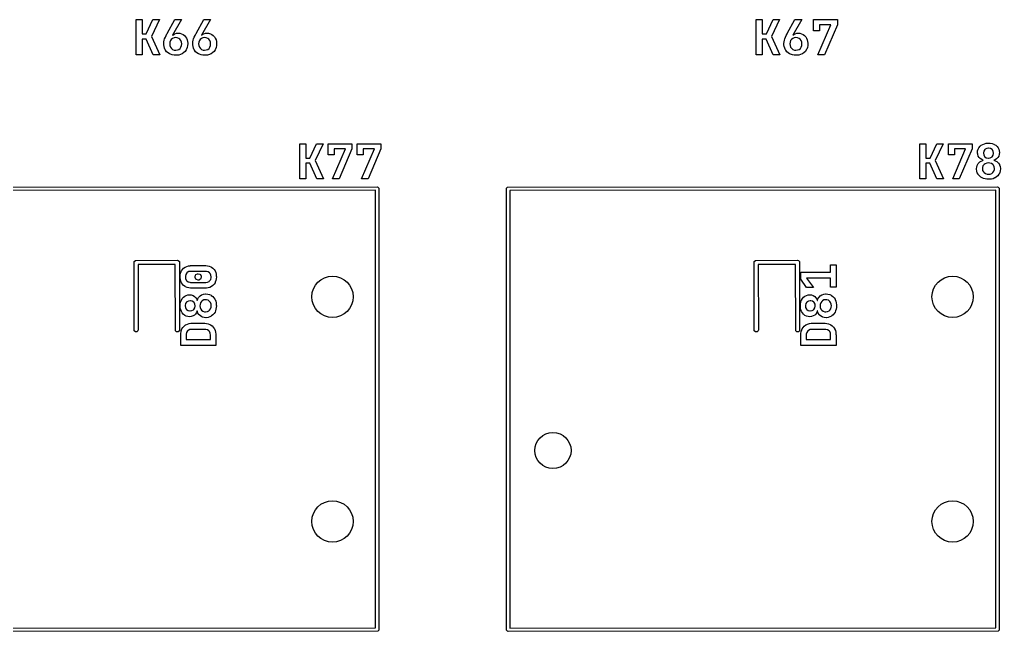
# Model space of a CAD drawing. Extents: x 0.7 to 11, y -6.1 to -1.6.
# Drawn here: x 9.076 to 10.196, y -5.774 to -5.075 of the extents above; entities that cross this region are included whole.
import ezdxf

# ---------------------------------------------------------------- set-up
doc = ezdxf.new("R2010")
doc.units = 0
doc.header["$MEASUREMENT"] = 0
doc.layers.add('BLACK', color=7, linetype='CONTINUOUS')

msp = doc.modelspace()

# ---------------------------------------------------------------- linework, layer by layer
at = {"layer": 'BLACK', "linetype": 'CONTINUOUS'}
for p, q in [((9.2086, -5.1148), (9.2086, -5.0745)), ((9.2086, -5.0745), (9.2155, -5.0745)), ((9.2155, -5.0745), (9.2155, -5.0909)), ((9.2202, -5.0909), (9.2278, -5.0745)), ((9.2353, -5.0745), (9.2263, -5.0937)), ((9.2278, -5.0745), (9.2353, -5.0745)), ((9.2442, -5.0903), (9.2529, -5.0745)), ((9.2607, -5.0745), (9.2503, -5.0923)), ((9.2529, -5.0745), (9.2607, -5.0745)), ((9.2772, -5.0903), (9.2859, -5.0745)), ((9.2937, -5.0745), (9.2834, -5.0923)), ((9.2859, -5.0745), (9.2937, -5.0745)), ((9.9172, -5.1148), (9.9172, -5.0745)), ((9.9172, -5.0745), (9.9241, -5.0745)), ((9.9241, -5.0745), (9.9241, -5.0909)), ((9.9289, -5.0909), (9.9365, -5.0745)), ((9.944, -5.0745), (9.9349, -5.0937)), ((9.9365, -5.0745), (9.944, -5.0745)), ((9.9528, -5.0903), (9.9615, -5.0745)), ((9.9693, -5.0745), (9.959, -5.0923)), ((9.9615, -5.0745), (9.9693, -5.0745)), ((9.9828, -5.0872), (9.9828, -5.0745)), ((9.9828, -5.0745), (10.01, -5.0745)), ((10.01, -5.0745), (10.01, -5.0806)), ((9.9897, -5.0872), (9.9828, -5.0872)), ((9.9878, -5.1148), (10.0026, -5.0806)), ((10.0026, -5.0806), (9.9897, -5.0806)), ((9.9897, -5.0806), (9.9897, -5.0872)), ((10.01, -5.0806), (9.9954, -5.1148)), ((9.2155, -5.0909), (9.2202, -5.0909)), ((9.2202, -5.097), (9.2155, -5.097)), ((9.2155, -5.097), (9.2155, -5.1148)), ((9.2281, -5.1148), (9.2202, -5.097)), ((9.2263, -5.0937), (9.2357, -5.1148)), ((9.2405, -5.0999), (9.2409, -5.098)), ((9.2409, -5.098), (9.2413, -5.0966)), ((9.2413, -5.0966), (9.2421, -5.0946)), ((9.2421, -5.0946), (9.2429, -5.0927)), ((9.2429, -5.0927), (9.2438, -5.0909)), ((9.2438, -5.0909), (9.2442, -5.0903)), ((9.248, -5.0985), (9.2473, -5.1004)), ((9.2488, -5.0972), (9.248, -5.0985)), ((9.2504, -5.096), (9.2488, -5.0972)), ((9.2503, -5.0923), (9.2505, -5.0924)), ((9.252, -5.0953), (9.2504, -5.096)), ((9.2505, -5.0924), (9.252, -5.0911)), ((9.252, -5.0911), (9.253, -5.0906)), ((9.254, -5.0951), (9.252, -5.0953)), ((9.253, -5.0906), (9.2548, -5.09)), ((9.2557, -5.0953), (9.254, -5.0951)), ((9.2548, -5.09), (9.2564, -5.0899)), ((9.2576, -5.096), (9.2557, -5.0953)), ((9.2564, -5.0899), (9.2585, -5.09)), ((9.2588, -5.0969), (9.2576, -5.096)), ((9.2585, -5.09), (9.2605, -5.0906)), ((9.2599, -5.0985), (9.2588, -5.0969)), ((9.2606, -5.1004), (9.2599, -5.0985)), ((9.2605, -5.0906), (9.2623, -5.0914)), ((9.2623, -5.0914), (9.2639, -5.0926)), ((9.2639, -5.0926), (9.2652, -5.0941)), ((9.2652, -5.0941), (9.2662, -5.0957)), ((9.2662, -5.0957), (9.2669, -5.0975)), ((9.2669, -5.0975), (9.2674, -5.0995)), ((9.2735, -5.0999), (9.2739, -5.098)), ((9.2739, -5.098), (9.2744, -5.0966)), ((9.2744, -5.0966), (9.2751, -5.0946)), ((9.2751, -5.0946), (9.276, -5.0927)), ((9.276, -5.0927), (9.2769, -5.0909)), ((9.2769, -5.0909), (9.2772, -5.0903)), ((9.281, -5.0985), (9.2803, -5.1004)), ((9.2819, -5.0972), (9.281, -5.0985)), ((9.2834, -5.096), (9.2819, -5.0972)), ((9.2834, -5.0923), (9.2836, -5.0924)), ((9.2851, -5.0953), (9.2834, -5.096)), ((9.2836, -5.0924), (9.285, -5.0911)), ((9.285, -5.0911), (9.286, -5.0906)), ((9.287, -5.0951), (9.2851, -5.0953)), ((9.286, -5.0906), (9.2879, -5.09)), ((9.2887, -5.0953), (9.287, -5.0951)), ((9.2879, -5.09), (9.2895, -5.0899)), ((9.2906, -5.096), (9.2887, -5.0953)), ((9.2895, -5.0899), (9.2915, -5.09)), ((9.2918, -5.0969), (9.2906, -5.096)), ((9.2915, -5.09), (9.2935, -5.0906)), ((9.293, -5.0985), (9.2918, -5.0969)), ((9.2937, -5.1004), (9.293, -5.0985)), ((9.2935, -5.0906), (9.2954, -5.0914)), ((9.2954, -5.0914), (9.2969, -5.0926)), ((9.2969, -5.0926), (9.2983, -5.0941)), ((9.2983, -5.0941), (9.2992, -5.0957)), ((9.2992, -5.0957), (9.3, -5.0975)), ((9.3, -5.0975), (9.3004, -5.0995)), ((9.9241, -5.0909), (9.9289, -5.0909)), ((9.9288, -5.097), (9.9241, -5.097)), ((9.9241, -5.097), (9.9241, -5.1148)), ((9.9367, -5.1148), (9.9288, -5.097)), ((9.9349, -5.0937), (9.9444, -5.1148)), ((9.9492, -5.0999), (9.9496, -5.098)), ((9.9496, -5.098), (9.95, -5.0966)), ((9.95, -5.0966), (9.9507, -5.0946)), ((9.9507, -5.0946), (9.9516, -5.0927)), ((9.9516, -5.0927), (9.9525, -5.0909)), ((9.9525, -5.0909), (9.9528, -5.0903)), ((9.9566, -5.0985), (9.9559, -5.1004)), ((9.9575, -5.0972), (9.9566, -5.0985)), ((9.959, -5.096), (9.9575, -5.0972)), ((9.959, -5.0923), (9.9592, -5.0924)), ((9.9607, -5.0953), (9.959, -5.096)), ((9.9592, -5.0924), (9.9606, -5.0911)), ((9.9606, -5.0911), (9.9616, -5.0906)), ((9.9626, -5.0951), (9.9607, -5.0953)), ((9.9616, -5.0906), (9.9635, -5.09)), ((9.9643, -5.0953), (9.9626, -5.0951)), ((9.9635, -5.09), (9.9651, -5.0899)), ((9.9662, -5.096), (9.9643, -5.0953)), ((9.9651, -5.0899), (9.9671, -5.09)), ((9.9674, -5.0969), (9.9662, -5.096)), ((9.9671, -5.09), (9.9692, -5.0906)), ((9.9686, -5.0985), (9.9674, -5.0969)), ((9.9693, -5.1004), (9.9686, -5.0985)), ((9.9692, -5.0906), (9.971, -5.0914)), ((9.971, -5.0914), (9.9726, -5.0926)), ((9.9726, -5.0926), (9.9739, -5.0941)), ((9.9739, -5.0941), (9.9748, -5.0957)), ((9.9748, -5.0957), (9.9756, -5.0975)), ((9.9756, -5.0975), (9.976, -5.0995)), ((9.2403, -5.102), (9.2405, -5.0999)), ((9.2403, -5.1023), (9.2403, -5.102)), ((9.2404, -5.1032), (9.2403, -5.1023)), ((9.2407, -5.1053), (9.2404, -5.1032)), ((9.2412, -5.1072), (9.2407, -5.1053)), ((9.242, -5.109), (9.2412, -5.1072)), ((9.2423, -5.1096), (9.242, -5.109)), ((9.2436, -5.1112), (9.2423, -5.1096)), ((9.2473, -5.1004), (9.2471, -5.1023)), ((9.2471, -5.1023), (9.2473, -5.1043)), ((9.2473, -5.1043), (9.248, -5.1061)), ((9.248, -5.1061), (9.2491, -5.1077)), ((9.2491, -5.1077), (9.2504, -5.1086)), ((9.2504, -5.1086), (9.2523, -5.1093)), ((9.2523, -5.1093), (9.254, -5.1095)), ((9.254, -5.1095), (9.2559, -5.1092)), ((9.2559, -5.1092), (9.2576, -5.1086)), ((9.2576, -5.1086), (9.2591, -5.1074)), ((9.2591, -5.1074), (9.2599, -5.1061)), ((9.2599, -5.1061), (9.2606, -5.1042)), ((9.2608, -5.1023), (9.2606, -5.1004)), ((9.2606, -5.1042), (9.2608, -5.1023)), ((9.2659, -5.1091), (9.2647, -5.1108)), ((9.2664, -5.1082), (9.2659, -5.1091)), ((9.267, -5.1063), (9.2664, -5.1082)), ((9.2674, -5.1043), (9.267, -5.1063)), ((9.2674, -5.0995), (9.2676, -5.1015)), ((9.2676, -5.1022), (9.2674, -5.1043)), ((9.2676, -5.1015), (9.2676, -5.1022)), ((9.2734, -5.102), (9.2735, -5.0999)), ((9.2734, -5.1023), (9.2734, -5.102)), ((9.2734, -5.1032), (9.2734, -5.1023)), ((9.2737, -5.1053), (9.2734, -5.1032)), ((9.2742, -5.1072), (9.2737, -5.1053)), ((9.2751, -5.109), (9.2742, -5.1072)), ((9.2754, -5.1096), (9.2751, -5.109)), ((9.2767, -5.1112), (9.2754, -5.1096)), ((9.2803, -5.1004), (9.2801, -5.1023)), ((9.2801, -5.1023), (9.2804, -5.1043)), ((9.2804, -5.1043), (9.281, -5.1061)), ((9.281, -5.1061), (9.2822, -5.1077)), ((9.2822, -5.1077), (9.2834, -5.1086)), ((9.2834, -5.1086), (9.2853, -5.1093)), ((9.2853, -5.1093), (9.287, -5.1095)), ((9.287, -5.1095), (9.2889, -5.1092)), ((9.2889, -5.1092), (9.2906, -5.1086)), ((9.2906, -5.1086), (9.2921, -5.1074)), ((9.2921, -5.1074), (9.293, -5.1061)), ((9.293, -5.1061), (9.2937, -5.1042)), ((9.2938, -5.1023), (9.2937, -5.1004)), ((9.2937, -5.1042), (9.2938, -5.1023)), ((9.2989, -5.1091), (9.2977, -5.1108)), ((9.2994, -5.1082), (9.2989, -5.1091)), ((9.3001, -5.1063), (9.2994, -5.1082)), ((9.3005, -5.1043), (9.3001, -5.1063)), ((9.3004, -5.0995), (9.3006, -5.1015)), ((9.3006, -5.1022), (9.3005, -5.1043)), ((9.3006, -5.1015), (9.3006, -5.1022)), ((9.949, -5.102), (9.9492, -5.0999)), ((9.949, -5.1023), (9.949, -5.102)), ((9.949, -5.1032), (9.949, -5.1023)), ((9.9493, -5.1053), (9.949, -5.1032)), ((9.9499, -5.1072), (9.9493, -5.1053)), ((9.9507, -5.109), (9.9499, -5.1072)), ((9.951, -5.1096), (9.9507, -5.109)), ((9.9523, -5.1112), (9.951, -5.1096)), ((9.9559, -5.1004), (9.9558, -5.1023)), ((9.9558, -5.1023), (9.956, -5.1043)), ((9.956, -5.1043), (9.9566, -5.1061)), ((9.9566, -5.1061), (9.9578, -5.1077)), ((9.9578, -5.1077), (9.959, -5.1086)), ((9.959, -5.1086), (9.9609, -5.1093)), ((9.9609, -5.1093), (9.9626, -5.1095)), ((9.9626, -5.1095), (9.9646, -5.1092)), ((9.9646, -5.1092), (9.9662, -5.1086)), ((9.9662, -5.1086), (9.9677, -5.1074)), ((9.9677, -5.1074), (9.9686, -5.1061)), ((9.9686, -5.1061), (9.9693, -5.1042)), ((9.9695, -5.1023), (9.9693, -5.1004)), ((9.9693, -5.1042), (9.9695, -5.1023)), ((9.9745, -5.1091), (9.9734, -5.1108)), ((9.975, -5.1082), (9.9745, -5.1091)), ((9.9757, -5.1063), (9.975, -5.1082)), ((9.9761, -5.1043), (9.9757, -5.1063)), ((9.976, -5.0995), (9.9762, -5.1015)), ((9.9762, -5.1022), (9.9761, -5.1043)), ((9.9762, -5.1015), (9.9762, -5.1022)), ((9.2155, -5.1148), (9.2086, -5.1148)), ((9.2357, -5.1148), (9.2281, -5.1148)), ((9.2452, -5.1126), (9.2436, -5.1112)), ((9.2468, -5.1137), (9.2452, -5.1126)), ((9.248, -5.1142), (9.2468, -5.1137)), ((9.2499, -5.1148), (9.248, -5.1142)), ((9.252, -5.1152), (9.2499, -5.1148)), ((9.254, -5.1153), (9.252, -5.1152)), ((9.2552, -5.1153), (9.254, -5.1153)), ((9.2574, -5.115), (9.2552, -5.1153)), ((9.2594, -5.1145), (9.2574, -5.115)), ((9.2612, -5.1137), (9.2594, -5.1145)), ((9.2615, -5.1135), (9.2612, -5.1137)), ((9.2632, -5.1123), (9.2615, -5.1135)), ((9.2647, -5.1108), (9.2632, -5.1123)), ((9.2782, -5.1126), (9.2767, -5.1112)), ((9.2798, -5.1137), (9.2782, -5.1126)), ((9.281, -5.1142), (9.2798, -5.1137)), ((9.2829, -5.1148), (9.281, -5.1142)), ((9.285, -5.1152), (9.2829, -5.1148)), ((9.287, -5.1153), (9.285, -5.1152)), ((9.2883, -5.1153), (9.287, -5.1153)), ((9.2904, -5.115), (9.2883, -5.1153)), ((9.2924, -5.1145), (9.2904, -5.115)), ((9.2942, -5.1137), (9.2924, -5.1145)), ((9.2946, -5.1135), (9.2942, -5.1137)), ((9.2963, -5.1123), (9.2946, -5.1135)), ((9.2977, -5.1108), (9.2963, -5.1123)), ((9.9241, -5.1148), (9.9172, -5.1148)), ((9.9444, -5.1148), (9.9367, -5.1148)), ((9.9538, -5.1126), (9.9523, -5.1112)), ((9.9554, -5.1137), (9.9538, -5.1126)), ((9.9566, -5.1142), (9.9554, -5.1137)), ((9.9586, -5.1148), (9.9566, -5.1142)), ((9.9606, -5.1152), (9.9586, -5.1148)), ((9.9626, -5.1153), (9.9606, -5.1152)), ((9.9639, -5.1153), (9.9626, -5.1153)), ((9.9661, -5.115), (9.9639, -5.1153)), ((9.968, -5.1145), (9.9661, -5.115)), ((9.9698, -5.1137), (9.968, -5.1145)), ((9.9702, -5.1135), (9.9698, -5.1137)), ((9.9719, -5.1123), (9.9702, -5.1135)), ((9.9734, -5.1108), (9.9719, -5.1123)), ((9.9954, -5.1148), (9.9878, -5.1148)), ((9.3956, -5.2565), (9.3956, -5.2163)), ((9.3956, -5.2163), (9.4025, -5.2163)), ((9.4025, -5.2163), (9.4025, -5.2327)), ((9.4072, -5.2327), (9.4148, -5.2163)), ((9.4223, -5.2163), (9.4133, -5.2354)), ((9.4148, -5.2163), (9.4223, -5.2163)), ((9.4281, -5.2289), (9.4281, -5.2163)), ((9.4281, -5.2163), (9.4553, -5.2163)), ((9.4332, -5.2565), (9.4479, -5.2223)), ((9.4479, -5.2223), (9.435, -5.2223)), ((9.435, -5.2223), (9.435, -5.2289)), ((9.4553, -5.2223), (9.4407, -5.2565)), ((9.4553, -5.2163), (9.4553, -5.2223)), ((9.4612, -5.2289), (9.4612, -5.2163)), ((9.4612, -5.2163), (9.4883, -5.2163)), ((9.4662, -5.2565), (9.4809, -5.2223)), ((9.4809, -5.2223), (9.4681, -5.2223)), ((9.4681, -5.2223), (9.4681, -5.2289)), ((9.4883, -5.2223), (9.4737, -5.2565)), ((9.4883, -5.2163), (9.4883, -5.2223)), ((10.1042, -5.2565), (10.1042, -5.2163)), ((10.1042, -5.2163), (10.1111, -5.2163)), ((10.1111, -5.2163), (10.1111, -5.2327)), ((10.1159, -5.2327), (10.1235, -5.2163)), ((10.131, -5.2163), (10.1219, -5.2354)), ((10.1235, -5.2163), (10.131, -5.2163)), ((10.1368, -5.2289), (10.1368, -5.2163)), ((10.1368, -5.2163), (10.164, -5.2163)), ((10.1418, -5.2565), (10.1565, -5.2223)), ((10.1565, -5.2223), (10.1437, -5.2223)), ((10.1437, -5.2223), (10.1437, -5.2289)), ((10.164, -5.2223), (10.1493, -5.2565)), ((10.164, -5.2163), (10.164, -5.2223)), ((10.1709, -5.2226), (10.1718, -5.2209)), ((10.1718, -5.2209), (10.173, -5.2193)), ((10.173, -5.2193), (10.1745, -5.218)), ((10.1745, -5.218), (10.1762, -5.2171)), ((10.1762, -5.2171), (10.178, -5.2164)), ((10.178, -5.2164), (10.18, -5.2159)), ((10.1807, -5.2217), (10.1789, -5.2226)), ((10.18, -5.2159), (10.182, -5.2157)), ((10.1827, -5.2214), (10.1807, -5.2217)), ((10.182, -5.2157), (10.1827, -5.2157)), ((10.1827, -5.2157), (10.1847, -5.2158)), ((10.1831, -5.2215), (10.1827, -5.2214)), ((10.1851, -5.2219), (10.1831, -5.2215)), ((10.1847, -5.2158), (10.1868, -5.2162)), ((10.1869, -5.223), (10.1851, -5.2219)), ((10.1868, -5.2162), (10.1887, -5.2168)), ((10.1887, -5.2168), (10.1892, -5.2171)), ((10.1892, -5.2171), (10.191, -5.2181)), ((10.191, -5.2181), (10.1925, -5.2195)), ((10.1925, -5.2195), (10.1936, -5.2209)), ((10.1936, -5.2209), (10.1945, -5.2226)), ((9.4025, -5.2327), (9.4072, -5.2327)), ((9.435, -5.2289), (9.4281, -5.2289)), ((9.4681, -5.2289), (9.4612, -5.2289)), ((10.1111, -5.2327), (10.1159, -5.2327)), ((10.1437, -5.2289), (10.1368, -5.2289)), ((10.1702, -5.2265), (10.1703, -5.2246)), ((10.1702, -5.2271), (10.1702, -5.2265)), ((10.1704, -5.2284), (10.1702, -5.2271)), ((10.1703, -5.2246), (10.1709, -5.2226)), ((10.171, -5.2304), (10.1704, -5.2284)), ((10.172, -5.2321), (10.171, -5.2304)), ((10.1731, -5.2333), (10.172, -5.2321)), ((10.1749, -5.2345), (10.1731, -5.2333)), ((10.1773, -5.2247), (10.1769, -5.2266)), ((10.1769, -5.2266), (10.1769, -5.2271)), ((10.1769, -5.2271), (10.1772, -5.2291)), ((10.1772, -5.2291), (10.1782, -5.2309)), ((10.1785, -5.223), (10.1773, -5.2247)), ((10.1782, -5.2309), (10.1785, -5.2312)), ((10.1789, -5.2226), (10.1785, -5.223)), ((10.1785, -5.2312), (10.1802, -5.2323)), ((10.1802, -5.2323), (10.1822, -5.2327)), ((10.1822, -5.2327), (10.1827, -5.2328)), ((10.1827, -5.2328), (10.1846, -5.2325)), ((10.1846, -5.2325), (10.1863, -5.2316)), ((10.1863, -5.2316), (10.1869, -5.2312)), ((10.1871, -5.2233), (10.1869, -5.223)), ((10.1869, -5.2312), (10.188, -5.2295)), ((10.1882, -5.2251), (10.1871, -5.2233)), ((10.188, -5.2295), (10.1884, -5.2276)), ((10.1885, -5.2271), (10.1882, -5.2251)), ((10.1884, -5.2276), (10.1885, -5.2271)), ((10.192, -5.2336), (10.1902, -5.2346)), ((10.1933, -5.2321), (10.192, -5.2336)), ((10.1944, -5.2304), (10.1933, -5.2321)), ((10.195, -5.2284), (10.1944, -5.2304)), ((10.1945, -5.2226), (10.195, -5.2246)), ((10.195, -5.2246), (10.1952, -5.2265)), ((10.1952, -5.2265), (10.195, -5.2284)), ((9.4072, -5.2387), (9.4025, -5.2387)), ((9.4025, -5.2387), (9.4025, -5.2565)), ((9.4151, -5.2565), (9.4072, -5.2387)), ((9.4133, -5.2354), (9.4227, -5.2565)), ((10.1158, -5.2387), (10.1111, -5.2387)), ((10.1111, -5.2387), (10.1111, -5.2565)), ((10.1237, -5.2565), (10.1158, -5.2387)), ((10.1219, -5.2354), (10.1314, -5.2565)), ((10.1691, -5.2448), (10.1692, -5.2432)), ((10.1691, -5.2451), (10.1691, -5.2448)), ((10.1692, -5.2432), (10.1698, -5.2412)), ((10.1698, -5.2412), (10.17, -5.2406)), ((10.17, -5.2406), (10.171, -5.2389)), ((10.171, -5.2389), (10.1724, -5.2374)), ((10.1724, -5.2374), (10.1727, -5.2371)), ((10.1727, -5.2371), (10.1743, -5.2361)), ((10.1743, -5.2361), (10.1762, -5.2354)), ((10.1767, -5.2351), (10.1749, -5.2345)), ((10.1764, -5.2417), (10.1758, -5.2436)), ((10.1758, -5.2436), (10.1758, -5.2448)), ((10.1758, -5.2448), (10.176, -5.2468)), ((10.1762, -5.2354), (10.1767, -5.2352)), ((10.1777, -5.2401), (10.1764, -5.2417)), ((10.1767, -5.2352), (10.1767, -5.2351)), ((10.1789, -5.2392), (10.1777, -5.2401)), ((10.1807, -5.2385), (10.1789, -5.2392)), ((10.1827, -5.2383), (10.1807, -5.2385)), ((10.1841, -5.2384), (10.1827, -5.2383)), ((10.186, -5.239), (10.1841, -5.2384)), ((10.1876, -5.2401), (10.186, -5.239)), ((10.1884, -5.2409), (10.1876, -5.2401)), ((10.1893, -5.2428), (10.1884, -5.2409)), ((10.1902, -5.2346), (10.1886, -5.2351)), ((10.1886, -5.2351), (10.1886, -5.2352)), ((10.1886, -5.2352), (10.1905, -5.2358)), ((10.1896, -5.2448), (10.1893, -5.2428)), ((10.1895, -5.2458), (10.1896, -5.2448)), ((10.1905, -5.2358), (10.1922, -5.2368)), ((10.1922, -5.2368), (10.1926, -5.2371)), ((10.1926, -5.2371), (10.1941, -5.2386)), ((10.1941, -5.2386), (10.1951, -5.2402)), ((10.1951, -5.2402), (10.1953, -5.2406)), ((10.1953, -5.2406), (10.196, -5.2425)), ((10.196, -5.2425), (10.1963, -5.2445)), ((10.1963, -5.2445), (10.1963, -5.2451)), ((10.1691, -5.2456), (10.1691, -5.2451)), ((10.1693, -5.2476), (10.1691, -5.2456)), ((10.1699, -5.2496), (10.1693, -5.2476)), ((10.1708, -5.2513), (10.1699, -5.2496)), ((10.171, -5.2517), (10.1708, -5.2513)), ((10.1723, -5.2532), (10.171, -5.2517)), ((10.1738, -5.2545), (10.1723, -5.2532)), ((10.1756, -5.2555), (10.1738, -5.2545)), ((10.1768, -5.2561), (10.1756, -5.2555)), ((10.176, -5.2468), (10.1769, -5.2486)), ((10.1787, -5.2566), (10.1768, -5.2561)), ((10.1769, -5.2486), (10.1777, -5.2494)), ((10.1777, -5.2494), (10.1793, -5.2505)), ((10.1793, -5.2505), (10.1812, -5.2511)), ((10.1812, -5.2511), (10.1827, -5.2512)), ((10.1827, -5.2512), (10.1846, -5.251)), ((10.1846, -5.251), (10.1865, -5.2503)), ((10.1865, -5.2503), (10.1877, -5.2494)), ((10.1877, -5.2494), (10.1889, -5.2478)), ((10.1898, -5.2555), (10.188, -5.2563)), ((10.1889, -5.2478), (10.1895, -5.2458)), ((10.1902, -5.2554), (10.1898, -5.2555)), ((10.1919, -5.2542), (10.1902, -5.2554)), ((10.1933, -5.2529), (10.1919, -5.2542)), ((10.1946, -5.2513), (10.1933, -5.2529)), ((10.1948, -5.251), (10.1946, -5.2513)), ((10.1956, -5.2492), (10.1948, -5.251)), ((10.1961, -5.2472), (10.1956, -5.2492)), ((10.1963, -5.2451), (10.1961, -5.2472)), ((8.9244, -5.2659), (9.4843, -5.2657)), ((9.4025, -5.2565), (9.3956, -5.2565)), ((9.4227, -5.2565), (9.4151, -5.2565)), ((9.4407, -5.2565), (9.4332, -5.2565)), ((9.4737, -5.2565), (9.4662, -5.2565)), ((9.4843, -5.2657), (9.485, -5.2659)), ((9.485, -5.2659), (9.4861, -5.267)), ((9.4861, -5.267), (9.4862, -5.7717)), ((9.6319, -5.2677), (9.632, -5.267)), ((9.632, -5.267), (9.6331, -5.2659)), ((9.6331, -5.2659), (10.1929, -5.2657)), ((10.1111, -5.2565), (10.1042, -5.2565)), ((10.1314, -5.2565), (10.1237, -5.2565)), ((10.1493, -5.2565), (10.1418, -5.2565)), ((10.1807, -5.257), (10.1787, -5.2566)), ((10.1826, -5.257), (10.1807, -5.257)), ((10.1839, -5.257), (10.1826, -5.257)), ((10.186, -5.2568), (10.1839, -5.257)), ((10.188, -5.2563), (10.186, -5.2568)), ((10.1929, -5.2657), (10.1937, -5.2659)), ((10.1937, -5.2659), (10.1947, -5.267)), ((10.1947, -5.267), (10.1949, -5.7717)), ((9.4823, -5.2695), (8.927, -5.2697)), ((9.4824, -5.7697), (9.4823, -5.2695)), ((9.632, -5.7724), (9.6319, -5.2677)), ((10.1909, -5.2695), (9.6357, -5.2697)), ((9.6357, -5.2697), (9.6358, -5.7698)), ((10.1911, -5.7697), (10.1909, -5.2695)), ((9.2063, -5.352), (9.2065, -5.3511)), ((9.2065, -5.43), (9.2063, -5.352)), ((9.2065, -5.3511), (9.2078, -5.3498)), ((9.2078, -5.3498), (9.2559, -5.3496)), ((9.2535, -5.3542), (9.2109, -5.3543)), ((9.2109, -5.3543), (9.211, -5.4291)), ((9.2537, -5.43), (9.2535, -5.3542)), ((9.2559, -5.3496), (9.2568, -5.3498)), ((9.2568, -5.3498), (9.2581, -5.3511)), ((9.2581, -5.3511), (9.2583, -5.4291)), ((9.2647, -5.3573), (9.2665, -5.3565)), ((9.2665, -5.3565), (9.2684, -5.356)), ((9.2684, -5.356), (9.2703, -5.3558)), ((9.2703, -5.3558), (9.271, -5.3557)), ((9.271, -5.3557), (9.2883, -5.3557)), ((9.2883, -5.3557), (9.2903, -5.3559)), ((9.2903, -5.3559), (9.2923, -5.3563)), ((9.2923, -5.3563), (9.2942, -5.357)), ((9.915, -5.352), (9.9151, -5.3511)), ((9.9151, -5.43), (9.915, -5.352)), ((9.9151, -5.3511), (9.9164, -5.3498)), ((9.9164, -5.3498), (9.9646, -5.3496)), ((9.9622, -5.3542), (9.9195, -5.3543)), ((9.9195, -5.3543), (9.9197, -5.4291)), ((9.9624, -5.43), (9.9622, -5.3542)), ((9.9646, -5.3496), (9.9655, -5.3498)), ((9.9655, -5.3498), (9.9667, -5.3511)), ((9.9667, -5.3511), (9.9669, -5.4291)), ((10.0022, -5.3631), (10.0022, -5.3546)), ((10.0022, -5.3546), (10.0085, -5.3546)), ((10.0085, -5.3546), (10.0085, -5.3804)), ((9.259, -5.3685), (9.2591, -5.3664)), ((9.2591, -5.3664), (9.2595, -5.3644)), ((9.2595, -5.3644), (9.2602, -5.3625)), ((9.2602, -5.3625), (9.2605, -5.3617)), ((9.2605, -5.3617), (9.2616, -5.3601)), ((9.2616, -5.3601), (9.263, -5.3585)), ((9.263, -5.3585), (9.2647, -5.3573)), ((9.2655, -5.3657), (9.265, -5.3676)), ((9.265, -5.3676), (9.265, -5.3685)), ((9.2666, -5.3639), (9.2655, -5.3657)), ((9.2672, -5.3635), (9.2666, -5.3639)), ((9.269, -5.3625), (9.2672, -5.3635)), ((9.271, -5.3623), (9.269, -5.3625)), ((9.2883, -5.3623), (9.271, -5.3623)), ((9.2761, -5.3685), (9.2766, -5.3666)), ((9.2766, -5.3666), (9.277, -5.3659)), ((9.277, -5.3659), (9.2787, -5.365)), ((9.2787, -5.365), (9.2795, -5.3649)), ((9.2795, -5.3649), (9.2815, -5.3654)), ((9.2815, -5.3654), (9.2821, -5.3659)), ((9.2821, -5.3659), (9.2829, -5.3676)), ((9.2829, -5.3676), (9.283, -5.3685)), ((9.2892, -5.3623), (9.2883, -5.3623)), ((9.2911, -5.3628), (9.2892, -5.3623)), ((9.2927, -5.3639), (9.2911, -5.3628)), ((9.2934, -5.3647), (9.2927, -5.3639)), ((9.2942, -5.3665), (9.2934, -5.3647)), ((9.2942, -5.357), (9.2947, -5.3573)), ((9.2944, -5.3685), (9.2942, -5.3665)), ((9.2947, -5.3573), (9.2964, -5.3586)), ((9.2964, -5.3586), (9.2978, -5.3601)), ((9.2978, -5.3601), (9.2989, -5.3617)), ((9.2989, -5.3617), (9.2996, -5.3636)), ((9.2996, -5.3636), (9.3001, -5.3655)), ((9.3001, -5.3655), (9.3003, -5.3675)), ((9.3003, -5.3675), (9.3004, -5.3685)), ((9.9682, -5.3712), (9.9682, -5.3631)), ((9.9682, -5.3631), (10.0022, -5.3631)), ((9.259, -5.3695), (9.259, -5.3685)), ((9.259, -5.3685), (9.259, -5.3685)), ((9.2593, -5.3715), (9.259, -5.3695)), ((9.2597, -5.3734), (9.2593, -5.3715)), ((9.2605, -5.3753), (9.2597, -5.3734)), ((9.2616, -5.377), (9.2605, -5.3753)), ((9.263, -5.3785), (9.2616, -5.377)), ((9.2647, -5.3797), (9.263, -5.3785)), ((9.265, -5.3685), (9.2652, -5.3705)), ((9.2652, -5.3705), (9.266, -5.3723)), ((9.266, -5.3723), (9.2666, -5.3731)), ((9.2666, -5.3731), (9.2683, -5.3743)), ((9.2683, -5.3743), (9.2702, -5.3747)), ((9.2702, -5.3747), (9.271, -5.3748)), ((9.271, -5.3748), (9.2883, -5.3748)), ((9.2762, -5.3694), (9.2761, -5.3685)), ((9.277, -5.3712), (9.2762, -5.3694)), ((9.2776, -5.3717), (9.277, -5.3712)), ((9.2795, -5.3722), (9.2776, -5.3717)), ((9.2804, -5.3721), (9.2795, -5.3722)), ((9.2821, -5.3712), (9.2804, -5.3721)), ((9.2826, -5.3705), (9.2821, -5.3712)), ((9.283, -5.3685), (9.2826, -5.3705)), ((9.2883, -5.3748), (9.2902, -5.3745)), ((9.2902, -5.3745), (9.2921, -5.3737)), ((9.2921, -5.3737), (9.2927, -5.3731)), ((9.2927, -5.3731), (9.2939, -5.3714)), ((9.2939, -5.3714), (9.2944, -5.3694)), ((9.2944, -5.3694), (9.2944, -5.3685)), ((9.2964, -5.3785), (9.2947, -5.3797)), ((9.2978, -5.377), (9.2964, -5.3785)), ((9.2989, -5.3753), (9.2978, -5.377)), ((9.2992, -5.3746), (9.2989, -5.3753)), ((9.2999, -5.3726), (9.2992, -5.3746)), ((9.3002, -5.3706), (9.2999, -5.3726)), ((9.3004, -5.3685), (9.3002, -5.3706)), ((9.9749, -5.3805), (9.9682, -5.3712)), ((10.0022, -5.37), (9.9749, -5.37)), ((9.9749, -5.37), (9.9826, -5.3805)), ((10.0022, -5.3804), (10.0022, -5.37)), ((9.2642, -5.3906), (9.2659, -5.3897)), ((9.2652, -5.38), (9.2647, -5.3797)), ((9.267, -5.3807), (9.2652, -5.38)), ((9.2659, -5.3897), (9.2679, -5.3892)), ((9.2691, -5.3812), (9.267, -5.3807)), ((9.2679, -5.3892), (9.2698, -5.3891)), ((9.271, -5.3813), (9.2691, -5.3812)), ((9.2698, -5.3891), (9.2717, -5.3892)), ((9.2883, -5.3813), (9.271, -5.3813)), ((9.2717, -5.3892), (9.2737, -5.3898)), ((9.2737, -5.3898), (9.2754, -5.3909)), ((9.2804, -5.3916), (9.2819, -5.3902)), ((9.2819, -5.3902), (9.2835, -5.3891)), ((9.2835, -5.3891), (9.2839, -5.3889)), ((9.2839, -5.3889), (9.2858, -5.3883)), ((9.2858, -5.3883), (9.2878, -5.388)), ((9.2878, -5.388), (9.2884, -5.3879)), ((9.289, -5.3813), (9.2883, -5.3813)), ((9.2884, -5.3879), (9.2905, -5.3881)), ((9.2909, -5.3811), (9.289, -5.3813)), ((9.2905, -5.3881), (9.2925, -5.3886)), ((9.2929, -5.3806), (9.2909, -5.3811)), ((9.2925, -5.3886), (9.2943, -5.3895)), ((9.2947, -5.3797), (9.2929, -5.3806)), ((9.2943, -5.3895), (9.2946, -5.3897)), ((9.2946, -5.3897), (9.2962, -5.3909)), ((9.9728, -5.3906), (9.9746, -5.3897)), ((9.9746, -5.3897), (9.9765, -5.3892)), ((9.9826, -5.3805), (9.9749, -5.3805)), ((9.9765, -5.3892), (9.9785, -5.3891)), ((9.9785, -5.3891), (9.9804, -5.3892)), ((9.9804, -5.3892), (9.9824, -5.3898)), ((9.9824, -5.3898), (9.9841, -5.3909)), ((9.9891, -5.3916), (9.9905, -5.3902)), ((9.9905, -5.3902), (9.9922, -5.3891)), ((9.9922, -5.3891), (9.9926, -5.3889)), ((9.9926, -5.3889), (9.9944, -5.3883)), ((9.9944, -5.3883), (9.9965, -5.388)), ((9.9965, -5.388), (9.9971, -5.3879)), ((9.9971, -5.3879), (9.9992, -5.3881)), ((9.9992, -5.3881), (10.0012, -5.3886)), ((10.0012, -5.3886), (10.003, -5.3895)), ((10.0085, -5.3804), (10.0022, -5.3804)), ((10.003, -5.3895), (10.0033, -5.3897)), ((10.0033, -5.3897), (10.0049, -5.3909)), ((9.259, -5.4016), (9.2591, -5.3995)), ((9.259, -5.4022), (9.259, -5.4016)), ((9.259, -5.4016), (9.259, -5.4016)), ((9.2591, -5.3995), (9.2595, -5.3975)), ((9.2595, -5.3975), (9.2601, -5.3956)), ((9.2601, -5.3956), (9.2604, -5.395)), ((9.2604, -5.395), (9.2615, -5.3932)), ((9.2615, -5.3932), (9.2628, -5.3917)), ((9.2628, -5.3917), (9.2642, -5.3906)), ((9.2648, -5.4011), (9.2647, -5.4016)), ((9.2647, -5.4016), (9.265, -5.4035)), ((9.2652, -5.3991), (9.2648, -5.4011)), ((9.2663, -5.3974), (9.2652, -5.3991)), ((9.2666, -5.3971), (9.2663, -5.3974)), ((9.2684, -5.3961), (9.2666, -5.3971)), ((9.2704, -5.3958), (9.2684, -5.3961)), ((9.2709, -5.3958), (9.2704, -5.3958)), ((9.2728, -5.3962), (9.2709, -5.3958)), ((9.2745, -5.3974), (9.2728, -5.3962)), ((9.2749, -5.3979), (9.2745, -5.3974)), ((9.2758, -5.3996), (9.2749, -5.3979)), ((9.2754, -5.3909), (9.2769, -5.3923)), ((9.2761, -5.4016), (9.2758, -5.3996)), ((9.276, -5.402), (9.2761, -5.4016)), ((9.2761, -5.4016), (9.2761, -5.4016)), ((9.2769, -5.3923), (9.2779, -5.3941)), ((9.2779, -5.3941), (9.2784, -5.3956)), ((9.2784, -5.3956), (9.2785, -5.3956)), ((9.2785, -5.3956), (9.2791, -5.3937)), ((9.2791, -5.3937), (9.2801, -5.392)), ((9.2801, -5.392), (9.2804, -5.3916)), ((9.2817, -5.4001), (9.2816, -5.4016)), ((9.2816, -5.4016), (9.2818, -5.4035)), ((9.2823, -5.3982), (9.2817, -5.4001)), ((9.2834, -5.3966), (9.2823, -5.3982)), ((9.2842, -5.3958), (9.2834, -5.3966)), ((9.2861, -5.3949), (9.2842, -5.3958)), ((9.2881, -5.3947), (9.2861, -5.3949)), ((9.2891, -5.3947), (9.2881, -5.3947)), ((9.2911, -5.3953), (9.2891, -5.3947)), ((9.2927, -5.3966), (9.2911, -5.3953)), ((9.2936, -5.3977), (9.2927, -5.3966)), ((9.2943, -5.3996), (9.2936, -5.3977)), ((9.2945, -5.4015), (9.2943, -5.3996)), ((9.2944, -5.403), (9.2945, -5.4015)), ((9.2962, -5.3909), (9.2976, -5.3923)), ((9.2976, -5.3923), (9.2987, -5.3941)), ((9.2987, -5.3941), (9.2989, -5.3944)), ((9.2989, -5.3944), (9.2996, -5.3962)), ((9.2996, -5.3962), (9.3001, -5.3982)), ((9.3001, -5.3982), (9.3003, -5.4003)), ((9.3003, -5.4003), (9.3004, -5.4016)), ((9.3004, -5.4016), (9.3003, -5.4035)), ((9.9677, -5.4016), (9.9678, -5.3995)), ((9.9677, -5.4022), (9.9677, -5.4016)), ((9.9677, -5.4016), (9.9677, -5.4016)), ((9.9678, -5.3995), (9.9682, -5.3975)), ((9.9682, -5.3975), (9.9688, -5.3956)), ((9.9688, -5.3956), (9.969, -5.395)), ((9.969, -5.395), (9.9701, -5.3932)), ((9.9701, -5.3932), (9.9714, -5.3917)), ((9.9714, -5.3917), (9.9728, -5.3906)), ((9.9738, -5.3991), (9.9734, -5.4011)), ((9.9734, -5.4011), (9.9734, -5.4016)), ((9.9734, -5.4016), (9.9737, -5.4035)), ((9.975, -5.3974), (9.9738, -5.3991)), ((9.9753, -5.3971), (9.975, -5.3974)), ((9.977, -5.3961), (9.9753, -5.3971)), ((9.9791, -5.3958), (9.977, -5.3961)), ((9.9795, -5.3958), (9.9791, -5.3958)), ((9.9815, -5.3962), (9.9795, -5.3958)), ((9.9832, -5.3974), (9.9815, -5.3962)), ((9.9836, -5.3979), (9.9832, -5.3974)), ((9.9845, -5.3996), (9.9836, -5.3979)), ((9.9841, -5.3909), (9.9855, -5.3923)), ((9.9847, -5.4016), (9.9845, -5.3996)), ((9.9847, -5.402), (9.9847, -5.4016)), ((9.9847, -5.4016), (9.9847, -5.4016)), ((9.9855, -5.3923), (9.9866, -5.3941)), ((9.9866, -5.3941), (9.9871, -5.3956)), ((9.9871, -5.3956), (9.9872, -5.3956)), ((9.9872, -5.3956), (9.9878, -5.3937)), ((9.9878, -5.3937), (9.9887, -5.392)), ((9.9887, -5.392), (9.9891, -5.3916)), ((9.9904, -5.4001), (9.9903, -5.4016)), ((9.9903, -5.4016), (9.9905, -5.4035)), ((9.991, -5.3982), (9.9904, -5.4001)), ((9.9921, -5.3966), (9.991, -5.3982)), ((9.9929, -5.3958), (9.9921, -5.3966)), ((9.9947, -5.3949), (9.9929, -5.3958)), ((9.9968, -5.3947), (9.9947, -5.3949)), ((9.9978, -5.3947), (9.9968, -5.3947)), ((9.9998, -5.3953), (9.9978, -5.3947)), ((10.0014, -5.3966), (9.9998, -5.3953)), ((10.0023, -5.3977), (10.0014, -5.3966)), ((10.003, -5.3996), (10.0023, -5.3977)), ((10.0032, -5.4015), (10.003, -5.3996)), ((10.0031, -5.403), (10.0032, -5.4015)), ((10.0049, -5.3909), (10.0062, -5.3923)), ((10.0062, -5.3923), (10.0073, -5.3941)), ((10.0073, -5.3941), (10.0075, -5.3944)), ((10.0075, -5.3944), (10.0082, -5.3962)), ((10.0082, -5.3962), (10.0087, -5.3982)), ((10.0087, -5.3982), (10.009, -5.4003)), ((10.009, -5.4016), (10.0089, -5.4035)), ((10.009, -5.4003), (10.009, -5.4016)), ((9.2592, -5.4042), (9.259, -5.4022)), ((9.2597, -5.4062), (9.2592, -5.4042)), ((9.2604, -5.408), (9.2597, -5.4062)), ((9.2613, -5.4097), (9.2604, -5.408)), ((9.2626, -5.4112), (9.2613, -5.4097)), ((9.2642, -5.4125), (9.2626, -5.4112)), ((9.2659, -5.4133), (9.2642, -5.4125)), ((9.265, -5.4035), (9.2659, -5.4053)), ((9.2659, -5.4053), (9.2663, -5.4057)), ((9.2663, -5.4057), (9.268, -5.4069)), ((9.268, -5.4069), (9.2699, -5.4073)), ((9.2699, -5.4073), (9.2704, -5.4073)), ((9.2704, -5.4073), (9.2724, -5.407)), ((9.2724, -5.407), (9.2742, -5.406)), ((9.2754, -5.4122), (9.2737, -5.4132)), ((9.2742, -5.406), (9.2745, -5.4057)), ((9.2745, -5.4057), (9.2756, -5.404)), ((9.2766, -5.4111), (9.2754, -5.4122)), ((9.2756, -5.404), (9.276, -5.402)), ((9.2778, -5.4094), (9.2766, -5.4111)), ((9.2784, -5.4075), (9.2778, -5.4094)), ((9.2785, -5.4075), (9.2784, -5.4075)), ((9.2787, -5.4081), (9.2785, -5.4075)), ((9.2794, -5.4099), (9.2787, -5.4081)), ((9.2804, -5.4115), (9.2794, -5.4099)), ((9.2807, -5.4118), (9.2804, -5.4115)), ((9.2822, -5.4132), (9.2807, -5.4118)), ((9.2818, -5.4035), (9.2826, -5.4054)), ((9.2826, -5.4054), (9.2834, -5.4065)), ((9.2834, -5.4065), (9.285, -5.4078)), ((9.285, -5.4078), (9.2869, -5.4084)), ((9.2869, -5.4084), (9.2881, -5.4085)), ((9.2881, -5.4085), (9.2901, -5.4082)), ((9.2901, -5.4082), (9.2919, -5.4073)), ((9.2919, -5.4073), (9.2927, -5.4065)), ((9.2927, -5.4065), (9.2938, -5.4049)), ((9.2938, -5.4049), (9.2944, -5.403)), ((9.2965, -5.412), (9.295, -5.4132)), ((9.2978, -5.4104), (9.2965, -5.412)), ((9.2989, -5.4087), (9.2978, -5.4104)), ((9.2994, -5.4075), (9.2989, -5.4087)), ((9.2999, -5.4056), (9.2994, -5.4075)), ((9.3003, -5.4035), (9.2999, -5.4056)), ((9.9679, -5.4042), (9.9677, -5.4022)), ((9.9683, -5.4062), (9.9679, -5.4042)), ((9.969, -5.408), (9.9683, -5.4062)), ((9.97, -5.4097), (9.969, -5.408)), ((9.9713, -5.4112), (9.97, -5.4097)), ((9.9728, -5.4125), (9.9713, -5.4112)), ((9.9746, -5.4133), (9.9728, -5.4125)), ((9.9737, -5.4035), (9.9746, -5.4053)), ((9.9746, -5.4053), (9.975, -5.4057)), ((9.975, -5.4057), (9.9766, -5.4069)), ((9.9766, -5.4069), (9.9786, -5.4073)), ((9.9786, -5.4073), (9.979, -5.4073)), ((9.979, -5.4073), (9.9811, -5.407)), ((9.9811, -5.407), (9.9828, -5.406)), ((9.9841, -5.4122), (9.9824, -5.4132)), ((9.9828, -5.406), (9.9831, -5.4057)), ((9.9831, -5.4057), (9.9843, -5.404)), ((9.9853, -5.4111), (9.9841, -5.4122)), ((9.9843, -5.404), (9.9847, -5.402)), ((9.9865, -5.4094), (9.9853, -5.4111)), ((9.9871, -5.4075), (9.9865, -5.4094)), ((9.9872, -5.4075), (9.9871, -5.4075)), ((9.9873, -5.4081), (9.9872, -5.4075)), ((9.988, -5.4099), (9.9873, -5.4081)), ((9.9891, -5.4115), (9.988, -5.4099)), ((9.9893, -5.4118), (9.9891, -5.4115)), ((9.9909, -5.4132), (9.9893, -5.4118)), ((9.9905, -5.4035), (9.9912, -5.4054)), ((9.9912, -5.4054), (9.9921, -5.4065)), ((9.9921, -5.4065), (9.9937, -5.4078)), ((9.9937, -5.4078), (9.9955, -5.4084)), ((9.9955, -5.4084), (9.9968, -5.4085)), ((9.9968, -5.4085), (9.9987, -5.4082)), ((9.9987, -5.4082), (10.0006, -5.4073)), ((10.0006, -5.4073), (10.0014, -5.4065)), ((10.0014, -5.4065), (10.0025, -5.4049)), ((10.0025, -5.4049), (10.0031, -5.403)), ((10.0052, -5.412), (10.0036, -5.4132)), ((10.0065, -5.4104), (10.0052, -5.412)), ((10.0075, -5.4087), (10.0065, -5.4104)), ((10.008, -5.4075), (10.0075, -5.4087)), ((10.0086, -5.4056), (10.008, -5.4075)), ((10.0089, -5.4035), (10.0086, -5.4056)), ((9.2636, -5.4247), (9.2651, -5.4235)), ((9.2651, -5.4235), (9.2655, -5.4233)), ((9.2655, -5.4233), (9.2673, -5.4224)), ((9.2679, -5.4139), (9.2659, -5.4133)), ((9.2673, -5.4224), (9.2694, -5.4219)), ((9.2698, -5.414), (9.2679, -5.4139)), ((9.2694, -5.4219), (9.2714, -5.4216)), ((9.2717, -5.4139), (9.2698, -5.414)), ((9.2714, -5.4216), (9.2721, -5.4216)), ((9.2737, -5.4132), (9.2717, -5.4139)), ((9.2721, -5.4216), (9.2872, -5.4216)), ((9.2839, -5.4142), (9.2822, -5.4132)), ((9.2845, -5.4145), (9.2839, -5.4142)), ((9.2865, -5.415), (9.2845, -5.4145)), ((9.2884, -5.4152), (9.2865, -5.415)), ((9.2872, -5.4216), (9.2893, -5.4218)), ((9.2889, -5.4152), (9.2884, -5.4152)), ((9.2909, -5.4149), (9.2889, -5.4152)), ((9.2893, -5.4218), (9.2912, -5.4222)), ((9.2929, -5.4143), (9.2909, -5.4149)), ((9.2912, -5.4222), (9.2931, -5.4229)), ((9.2946, -5.4134), (9.2929, -5.4143)), ((9.2931, -5.4229), (9.2938, -5.4233)), ((9.2938, -5.4233), (9.2955, -5.4245)), ((9.295, -5.4132), (9.2946, -5.4134)), ((9.9722, -5.4247), (9.9738, -5.4235)), ((9.9738, -5.4235), (9.9742, -5.4233)), ((9.9742, -5.4233), (9.976, -5.4224)), ((9.9765, -5.4139), (9.9746, -5.4133)), ((9.976, -5.4224), (9.9781, -5.4219)), ((9.9785, -5.414), (9.9765, -5.4139)), ((9.9781, -5.4219), (9.9801, -5.4216)), ((9.9804, -5.4139), (9.9785, -5.414)), ((9.9801, -5.4216), (9.9808, -5.4216)), ((9.9824, -5.4132), (9.9804, -5.4139)), ((9.9808, -5.4216), (9.9959, -5.4216)), ((9.9926, -5.4142), (9.9909, -5.4132)), ((9.9932, -5.4145), (9.9926, -5.4142)), ((9.9951, -5.415), (9.9932, -5.4145)), ((9.9971, -5.4152), (9.9951, -5.415)), ((9.9959, -5.4216), (9.9979, -5.4218)), ((9.9975, -5.4152), (9.9971, -5.4152)), ((9.9996, -5.4149), (9.9975, -5.4152)), ((9.9979, -5.4218), (9.9998, -5.4222)), ((10.0015, -5.4143), (9.9996, -5.4149)), ((9.9998, -5.4222), (10.0018, -5.4229)), ((10.0033, -5.4134), (10.0015, -5.4143)), ((10.0018, -5.4229), (10.0025, -5.4233)), ((10.0025, -5.4233), (10.0041, -5.4245)), ((10.0036, -5.4132), (10.0033, -5.4134)), ((9.2078, -5.4313), (9.2065, -5.43)), ((9.2096, -5.4313), (9.2078, -5.4313)), ((9.2108, -5.43), (9.2096, -5.4313)), ((9.211, -5.4291), (9.2108, -5.43)), ((9.255, -5.4313), (9.2537, -5.43)), ((9.2568, -5.4313), (9.255, -5.4313)), ((9.2581, -5.43), (9.2568, -5.4313)), ((9.2583, -5.4291), (9.2581, -5.43)), ((9.2596, -5.435), (9.2597, -5.4331)), ((9.2596, -5.447), (9.2596, -5.435)), ((9.2597, -5.4331), (9.26, -5.431)), ((9.26, -5.431), (9.2606, -5.4291)), ((9.2606, -5.4291), (9.2611, -5.428)), ((9.2611, -5.428), (9.2622, -5.4262)), ((9.2622, -5.4262), (9.2636, -5.4247)), ((9.2664, -5.4319), (9.2658, -5.4338)), ((9.2658, -5.4338), (9.2658, -5.435)), ((9.2658, -5.435), (9.2658, -5.4401)), ((9.2675, -5.4303), (9.2664, -5.4319)), ((9.2683, -5.4296), (9.2675, -5.4303)), ((9.2701, -5.4288), (9.2683, -5.4296)), ((9.2721, -5.4285), (9.2701, -5.4288)), ((9.2872, -5.4285), (9.2721, -5.4285)), ((9.2883, -5.4286), (9.2872, -5.4285)), ((9.2903, -5.4291), (9.2883, -5.4286)), ((9.2919, -5.4303), (9.2903, -5.4291)), ((9.2926, -5.4311), (9.2919, -5.4303)), ((9.2934, -5.433), (9.2926, -5.4311)), ((9.2936, -5.435), (9.2934, -5.433)), ((9.2936, -5.4401), (9.2936, -5.435)), ((9.2955, -5.4245), (9.2969, -5.4259)), ((9.2969, -5.4259), (9.298, -5.4276)), ((9.298, -5.4276), (9.2982, -5.428)), ((9.2982, -5.428), (9.299, -5.4297)), ((9.299, -5.4297), (9.2995, -5.4317)), ((9.2995, -5.4317), (9.2998, -5.4338)), ((9.2998, -5.4338), (9.2998, -5.435)), ((9.2998, -5.435), (9.2998, -5.447)), ((9.9164, -5.4313), (9.9151, -5.43)), ((9.9182, -5.4313), (9.9164, -5.4313)), ((9.9195, -5.43), (9.9182, -5.4313)), ((9.9197, -5.4291), (9.9195, -5.43)), ((9.9637, -5.4313), (9.9624, -5.43)), ((9.9655, -5.4313), (9.9637, -5.4313)), ((9.9667, -5.43), (9.9655, -5.4313)), ((9.9669, -5.4291), (9.9667, -5.43)), ((9.9682, -5.435), (9.9683, -5.4331)), ((9.9682, -5.447), (9.9682, -5.435)), ((9.9683, -5.4331), (9.9687, -5.431)), ((9.9687, -5.431), (9.9693, -5.4291)), ((9.9693, -5.4291), (9.9698, -5.428)), ((9.9698, -5.428), (9.9709, -5.4262)), ((9.9709, -5.4262), (9.9722, -5.4247)), ((9.9745, -5.4338), (9.9744, -5.435)), ((9.9744, -5.435), (9.9744, -5.4401)), ((9.975, -5.4319), (9.9745, -5.4338)), ((9.9761, -5.4303), (9.975, -5.4319)), ((9.977, -5.4296), (9.9761, -5.4303)), ((9.9788, -5.4288), (9.977, -5.4296)), ((9.9808, -5.4285), (9.9788, -5.4288)), ((9.9959, -5.4285), (9.9808, -5.4285)), ((9.9969, -5.4286), (9.9959, -5.4285)), ((9.9989, -5.4291), (9.9969, -5.4286)), ((10.0005, -5.4303), (9.9989, -5.4291)), ((10.0012, -5.4311), (10.0005, -5.4303)), ((10.002, -5.433), (10.0012, -5.4311)), ((10.0023, -5.435), (10.002, -5.433)), ((10.0023, -5.4401), (10.0023, -5.435)), ((10.0041, -5.4245), (10.0055, -5.4259)), ((10.0055, -5.4259), (10.0067, -5.4276)), ((10.0067, -5.4276), (10.0069, -5.428)), ((10.0069, -5.428), (10.0077, -5.4297)), ((10.0077, -5.4297), (10.0082, -5.4317)), ((10.0082, -5.4317), (10.0084, -5.4338)), ((10.0084, -5.4338), (10.0085, -5.435)), ((10.0085, -5.435), (10.0085, -5.447)), ((9.2658, -5.4401), (9.2936, -5.4401)), ((9.9744, -5.4401), (10.0023, -5.4401)), ((9.2998, -5.447), (9.2596, -5.447)), ((10.0085, -5.447), (9.9682, -5.447)), ((8.9272, -5.7698), (9.4824, -5.7697)), ((9.6358, -5.7698), (10.1911, -5.7697)), ((9.485, -5.7735), (8.9252, -5.7736)), ((9.4861, -5.7724), (9.485, -5.7735)), ((9.4862, -5.7717), (9.4861, -5.7724)), ((9.6331, -5.7735), (9.632, -5.7724)), ((9.6339, -5.7736), (9.6331, -5.7735)), ((10.1937, -5.7735), (9.6339, -5.7736)), ((10.1947, -5.7724), (10.1937, -5.7735)), ((10.1949, -5.7717), (10.1947, -5.7724))]:
    msp.add_line(p, q, dxfattribs=at)
at = {"layer": 'BLACK'}
for centre, radius in [((9.4331, -5.3913), 0.0236), ((10.1417, -5.3913), 0.0236), ((9.685, -5.5669), 0.0207), ((9.4331, -5.648), 0.0236), ((10.1417, -5.648), 0.0236)]:
    msp.add_circle(centre, radius, dxfattribs=at)

doc.saveas('drawing.dxf')
